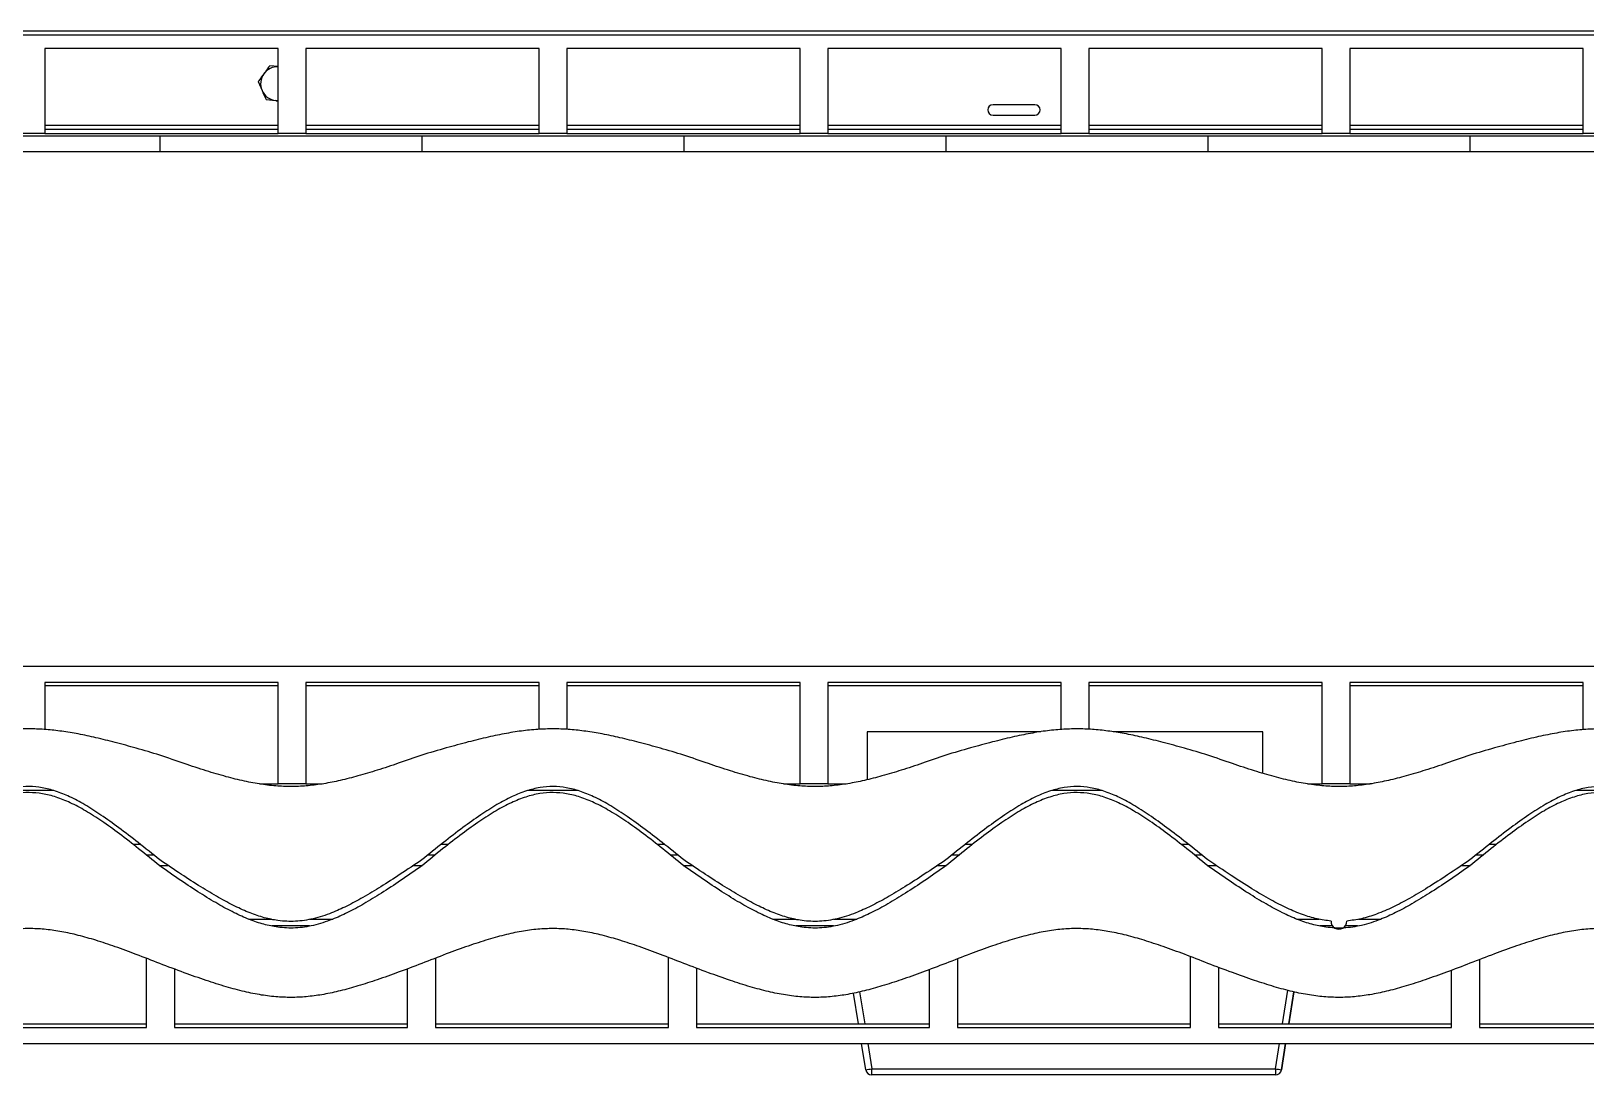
# Model space of a CAD drawing. Header units: millimetres. Extents: x 1364877 to 2662909, y 234189 to 1399913.
# Drawn here: x 1911863 to 1931254, y 329731 to 342755 of the extents above; entities that cross this region are included whole.
import ezdxf

# ---------------------------------------------------------------- set-up
doc = ezdxf.new("R2010")
doc.units = ezdxf.units.MM
doc.header["$LTSCALE"] = 5
doc.header["$MEASUREMENT"] = 0
doc.layers.add('A-CONC-LIN2', color=7, linetype='CONTINUOUS', lineweight=25)

msp = doc.modelspace()

# ---------------------------------------------------------------- linework, layer by layer
at = {"layer": 'A-CONC-LIN2'}
for p, q in [((1973793.8, 342755.2), (1895494.3, 342755.2)), ((1973793.8, 342705.2), (1895494.3, 342705.2)), ((1914945, 342537.1), (1912036.5, 342537.1)), ((1912036.5, 342537.1), (1912036.5, 341475.4)), ((1914945, 341475.4), (1914945, 342537.1)), ((1918199.8, 342537.1), (1915291.4, 342537.1)), ((1915291.4, 342537.1), (1915291.4, 341475.4)), ((1918199.8, 341475.4), (1918199.8, 342537.1)), ((1921454.7, 342537.1), (1918546.2, 342537.1)), ((1918546.2, 342537.1), (1918546.2, 341475.4)), ((1921454.7, 341475.4), (1921454.7, 342537.1)), ((1924709.5, 342537.1), (1921801.1, 342537.1)), ((1921801.1, 342537.1), (1921801.1, 341475.4)), ((1924709.5, 341475.4), (1924709.5, 342537.1)), ((1927964.4, 342537.1), (1925056, 342537.1)), ((1925056, 342537.1), (1925056, 341475.4)), ((1927964.4, 341475.4), (1927964.4, 342537.1)), ((1931219.3, 342537.1), (1928310.8, 342537.1)), ((1928310.8, 342537.1), (1928310.8, 341475.4)), ((1931219.3, 341475.4), (1931219.3, 342537.1)), ((1914945, 342311.4), (1914839.4, 342322.8)), ((1914694.6, 342124.9), (1914744.1, 342012.7)), ((1914793.6, 341900.5), (1914915.5, 341887.2)), ((1924382.8, 341837), (1923859.9, 341837)), ((1923859.9, 341706.3), (1924382.8, 341706.3)), ((1912036.5, 341475.4), (1911690.1, 341475.4)), ((1914945, 341575.5), (1912036.5, 341575.5)), ((1914945, 341525.5), (1912036.5, 341525.5)), ((1912036.5, 341475.4), (1914945, 341475.4)), ((1915291.4, 341475.4), (1914945, 341475.4)), ((1918199.8, 341575.5), (1915291.4, 341575.5)), ((1918199.8, 341525.5), (1915291.4, 341525.5)), ((1915291.4, 341475.4), (1918199.8, 341475.4)), ((1918546.2, 341475.4), (1918199.8, 341475.4)), ((1921454.7, 341575.5), (1918546.2, 341575.5)), ((1921454.7, 341525.5), (1918546.2, 341525.5)), ((1918546.2, 341475.4), (1921454.7, 341475.4)), ((1921801.1, 341475.4), (1921454.7, 341475.4)), ((1924709.5, 341575.5), (1921801.1, 341575.5)), ((1924709.5, 341525.5), (1921801.1, 341525.5)), ((1921801.1, 341475.4), (1924709.5, 341475.4)), ((1925056, 341475.4), (1924709.5, 341475.4)), ((1927964.4, 341575.5), (1925056, 341575.5)), ((1927964.4, 341525.5), (1925056, 341525.5)), ((1925056, 341475.4), (1927964.4, 341475.4)), ((1928310.8, 341475.4), (1927964.4, 341475.4)), ((1931219.3, 341575.5), (1928310.8, 341575.5)), ((1931219.3, 341525.5), (1928310.8, 341525.5)), ((1928310.8, 341475.4), (1931219.3, 341475.4)), ((1931565.7, 341475.4), (1931219.3, 341475.4)), ((1913467.9, 341444.8), (1913467.9, 341248.8)), ((1916735.8, 341444.8), (1916735.8, 341248.8)), ((1920003.7, 341444.8), (1920003.7, 341248.8)), ((1923271.7, 341444.8), (1923271.7, 341248.8)), ((1926539.6, 341444.8), (1926539.6, 341248.8)), ((1929807.5, 341444.8), (1929807.5, 341248.8)), ((1973793.8, 334827.6), (1895494.3, 334827.6)), ((1914945, 334627.3), (1912036.5, 334627.3)), ((1912036.5, 334627.3), (1912036.5, 334040.5)), ((1914945, 334585.3), (1912036.5, 334585.3)), ((1914945, 333362), (1914945, 334627.3)), ((1918199.8, 334627.3), (1915291.4, 334627.3)), ((1915291.4, 334627.3), (1915291.4, 333362)), ((1918199.8, 334585.3), (1915291.4, 334585.3)), ((1918199.8, 334042.8), (1918199.8, 334627.3)), ((1921454.7, 334627.3), (1918546.2, 334627.3)), ((1918546.2, 334627.3), (1918546.2, 334041.6)), ((1921454.7, 334585.3), (1918546.2, 334585.3)), ((1921454.7, 333362), (1921454.7, 334627.3)), ((1924709.5, 334627.3), (1921801.1, 334627.3)), ((1921801.1, 334627.3), (1921801.1, 333362)), ((1924709.5, 334585.3), (1921801.1, 334585.3)), ((1924709.5, 334040.4), (1924709.5, 334627.3)), ((1927964.4, 334627.3), (1925056, 334627.3)), ((1925056, 334627.3), (1925056, 334042.7)), ((1927964.4, 334585.3), (1925056, 334585.3)), ((1927964.4, 333362), (1927964.4, 334627.3)), ((1931219.3, 334627.3), (1928310.8, 334627.3)), ((1928310.8, 334627.3), (1928310.8, 333362)), ((1931219.3, 334585.3), (1928310.8, 334585.3)), ((1931219.3, 334038), (1931219.3, 334627.3)), ((1922291.3, 334011.8), (1922291.3, 333414.4)), ((1924454.9, 334011.8), (1922291.3, 334011.8)), ((1927225.8, 334011.8), (1925360.1, 334011.8)), ((1927225.8, 333494.2), (1927225.8, 334011.8)), ((1914710.7, 333362), (1914945, 333362)), ((1915291.4, 333362), (1914945, 333362)), ((1915291.4, 333362), (1915494.1, 333362)), ((1921246.5, 333362), (1921454.7, 333362)), ((1921801.1, 333362), (1921454.7, 333362)), ((1921801.1, 333362), (1922030, 333362)), ((1927783.4, 333362), (1927964.4, 333362)), ((1928310.8, 333362), (1927964.4, 333362)), ((1928310.8, 333362), (1928564.3, 333362)), ((1912146.6, 333278), (1911520.1, 333278)), ((1918682.4, 333278), (1918056, 333278)), ((1925218.3, 333278), (1924591.8, 333278)), ((1931754.4, 333278), (1931127.4, 333278)), ((1913227.6, 332606.6), (1913135.9, 332606.6)), ((1917067.8, 332606.6), (1916976.1, 332606.6)), ((1919763.4, 332606.6), (1919671.8, 332606.6)), ((1923603.6, 332606.6), (1923512, 332606.6)), ((1926299.3, 332606.6), (1926207.6, 332606.6)), ((1930139.5, 332606.6), (1930047.8, 332606.6)), ((1913299.5, 332475.9), (1913390.9, 332475.9)), ((1916812.8, 332475.9), (1916904.2, 332475.9)), ((1919835.4, 332475.9), (1919926.7, 332475.9)), ((1923348.7, 332475.9), (1923440, 332475.9)), ((1926371.2, 332475.9), (1926462.6, 332475.9)), ((1929884.5, 332475.9), (1929975.9, 332475.9)), ((1913459.8, 332345.2), (1913570.7, 332345.2)), ((1916633, 332345.2), (1916743.9, 332345.2)), ((1919995.6, 332345.2), (1920106.6, 332345.2)), ((1923168.8, 332345.2), (1923279.8, 332345.2)), ((1926531.5, 332345.2), (1926642.5, 332345.2)), ((1929704.6, 332345.2), (1929815.6, 332345.2)), ((1914578.6, 331673.8), (1914863, 331673.8)), ((1915334.9, 331589.8), (1914865.4, 331589.8)), ((1915340.1, 331673.8), (1915625.3, 331673.8)), ((1921114.5, 331673.8), (1921398.9, 331673.8)), ((1921870.7, 331589.8), (1921401.3, 331589.8)), ((1921875.9, 331673.8), (1922161.1, 331673.8)), ((1927650.3, 331673.8), (1927927.8, 331673.8)), ((1928093.3, 331589.8), (1927937.1, 331589.8)), ((1928406.6, 331589.8), (1928253.8, 331589.8)), ((1928416.2, 331673.8), (1928697, 331673.8)), ((1926323.9, 330324.5), (1926323.9, 331206.1)), ((1913304.5, 330324.5), (1913304.5, 331184)), ((1913650.9, 331051.9), (1913650.9, 330324.5)), ((1916559.3, 330324.5), (1916559.3, 331054.9)), ((1916905.7, 331187), (1916905.7, 330324.5)), ((1919814.2, 330324.5), (1919814.2, 331195.2)), ((1920160.6, 331062.8), (1920160.6, 330324.5)), ((1923069, 330324.5), (1923069, 331045.9)), ((1923415.5, 331177.9), (1923415.5, 330324.5)), ((1926670.3, 331073.5), (1926670.3, 330324.5)), ((1929578.8, 330324.5), (1929578.8, 331036.7)), ((1929925.2, 331168.5), (1929925.2, 330324.5)), ((1922182, 330366.5), (1922121, 330751.5)), ((1922196.1, 330767.5), (1922259.6, 330366.5)), ((1927469.7, 330366.5), (1927536.2, 330786.5)), ((1927610.8, 330767.6), (1927547.3, 330366.5)), ((1927547.3, 330366.5), (1927610.9, 330767.6)), ((1910396, 330366.5), (1913304.5, 330366.5)), ((1910396, 330324.5), (1913304.5, 330324.5)), ((1913650.9, 330366.5), (1916559.3, 330366.5)), ((1913650.9, 330324.5), (1916559.3, 330324.5)), ((1916905.7, 330366.5), (1919814.2, 330366.5)), ((1916905.7, 330324.5), (1919814.2, 330324.5)), ((1920160.6, 330366.5), (1923069, 330366.5)), ((1920160.6, 330324.5), (1923069, 330324.5)), ((1923415.5, 330366.5), (1926323.9, 330366.5)), ((1923415.5, 330324.5), (1926323.9, 330324.5)), ((1926670.3, 330366.5), (1929578.8, 330366.5)), ((1926670.3, 330324.5), (1929578.8, 330324.5)), ((1929925.2, 330366.5), (1932833.6, 330366.5)), ((1929925.2, 330324.5), (1932833.6, 330324.5)), ((1893860.3, 330124.2), (1972159.8, 330124.2)), ((1922272.4, 329795.6), (1922220.4, 330124.2)), ((1922298, 330124.2), (1922348.2, 329806.9)), ((1927381, 329806.9), (1927431.3, 330124.2)), ((1927508.9, 330124.2), (1927456.9, 329795.6)), ((1927456.9, 329795.6), (1927509, 330124.2)), ((1922348.2, 329806.9), (1927381, 329806.9)), ((1927381, 329730.8), (1922348.3, 329730.8)), ((1927381.1, 329730.8), (1927381, 329730.8)), ((1927456.9, 329795.6), (1927456.9, 329795.6))]:
    msp.add_line(p, q, dxfattribs=at)
for points in [[(1914945, 341886.1), (1914943.3, 341886.1), (1914915.5, 341887.2)], [(1922348.3, 329730.8), (1922348.3, 329732.3), (1922348.2, 329736.6), (1922348.2, 329743.6), (1922348.2, 329753.1), (1922348.2, 329764.6), (1922348.2, 329777.8), (1922348.2, 329792.1), (1922348.2, 329806.9)], [(1927381, 329806.9), (1927381, 329792.1), (1927381, 329777.8), (1927381, 329764.6), (1927381, 329753.1), (1927381, 329743.6), (1927381, 329736.6), (1927381, 329732.3), (1927381, 329730.8)]]:
    msp.add_lwpolyline(points, dxfattribs=at)
for centre, radius, start, end in [((1914938.5, 342098.4), 212.4, 88.23677, 143.80912), ((1914938.5, 342098.4), 212.4, 143.80912, 203.80912), ((1914938.5, 342098.4), 212.4, 203.80912, 263.80912), ((1923859.9, 341771.6), 65.4, 90, 270), ((1924382.8, 341771.6), 65.4, 270, 90), ((1928173.5, 331646.1), 98, 177.54698, 2.45302), ((1921980.8, 332004.3), 2227.9, 277.52068, 279.49292), ((1922348.3, 329807.6), 76.8, 189.00031, 270), ((1927747.8, 332000.3), 2223.8, 260.50678, 262.48306), ((1927381, 329807.6), 76.8, 270, 350.99969), ((1927381.1, 329807.6), 76.8, 270, 350.99969)]:
    msp.add_arc(centre, radius, start, end, dxfattribs=at)
for points, knots in [([(1914839.4, 342322.8), (1914821.3, 342298.1), (1914797.5, 342265.4), (1914773, 342231.9), (1914767, 342223.8)], [0, 0, 0, 0, 0.7581436, 1, 1, 1, 1]), ([(1914767, 342223.8), (1914748, 342197.8), (1914723.5, 342164.3), (1914699.9, 342132.1), (1914694.6, 342124.9)], [0, 0, 0, 0, 0.77629032, 1, 1, 1, 1]), ([(1914744.1, 342012.7), (1914745.3, 342010), (1914762, 341972.1), (1914778.4, 341935), (1914793.6, 341900.5)], [0, 0, 0, 0, 0.0702209, 1, 1, 1, 1]), ([(1914915.5, 341887.2), (1914918.4, 341886.9), (1914928.4, 341885.9), (1914938.1, 341884.8), (1914945, 341884)], [0, 0, 0, 0, 0.29173118, 1, 1, 1, 1]), ([(1913467.9, 341444.8), (1913370.4, 341444.8), (1913185.4, 341444.8), (1912920.1, 341444.8), (1912679, 341444.8), (1912457.3, 341444.8), (1912250.2, 341444.8), (1912053.1, 341444.8), (1911861.2, 341444.8), (1911666.8, 341444.8), (1911465, 341444.8), (1911250.5, 341444.8), (1911020.9, 341444.8), (1910770.8, 341444.8), (1910494.7, 341444.8), (1910301.9, 341444.8), (1910200, 341444.8)], [0, 0, 0, 0, 0.09117828, 0.17299227, 0.24683276, 0.31413028, 0.37636952, 0.43510192, 0.49193959, 0.54854004, 0.60938895, 0.67367076, 0.74318558, 0.81965378, 0.90472465, 1, 1, 1, 1]), ([(1916735.8, 341444.8), (1916638.3, 341444.8), (1916453.5, 341444.8), (1916188.3, 341444.8), (1915947.3, 341444.8), (1915725.6, 341444.8), (1915518.5, 341444.8), (1915321.2, 341444.8), (1915129.1, 341444.8), (1914934.6, 341444.8), (1914732.5, 341444.8), (1914518, 341444.8), (1914288.4, 341444.8), (1914038.4, 341444.8), (1913762.4, 341444.8), (1913569.7, 341444.8), (1913467.9, 341444.8)], [0, 0, 0, 0, 0.091828, 0.1740832, 0.2481359, 0.315408, 0.3774012, 0.4357094, 0.4920189, 0.5480775, 0.608446, 0.6724253, 0.741873, 0.8185327, 0.904049, 1, 1, 1, 1]), ([(1920003.7, 341444.8), (1919906.2, 341444.8), (1919721.2, 341444.8), (1919455.9, 341444.8), (1919214.8, 341444.8), (1918993.1, 341444.8), (1918786, 341444.8), (1918588.9, 341444.8), (1918397, 341444.8), (1918202.7, 341444.8), (1918000.8, 341444.8), (1917786.3, 341444.8), (1917556.8, 341444.8), (1917306.7, 341444.8), (1917030.6, 341444.8), (1916837.7, 341444.8), (1916735.8, 341444.8)], [0, 0, 0, 0, 0.0911783, 0.1729923, 0.2468339, 0.3141314, 0.3763707, 0.4351019, 0.4919396, 0.54854, 0.6093889, 0.6736719, 0.7431867, 0.8196538, 0.9047246, 1, 1, 1, 1]), ([(1923271.7, 341444.8), (1923174.2, 341444.8), (1922989.4, 341444.8), (1922724.2, 341444.8), (1922483.1, 341444.8), (1922261.4, 341444.8), (1922054.3, 341444.8), (1921857, 341444.8), (1921665, 341444.8), (1921470.4, 341444.8), (1921268.4, 341444.8), (1921053.8, 341444.8), (1920824.3, 341444.8), (1920574.3, 341444.8), (1920298.2, 341444.8), (1920105.6, 341444.8), (1920003.7, 341444.8)], [0, 0, 0, 0, 0.091828, 0.1740843, 0.2481359, 0.315408, 0.3774012, 0.4357094, 0.4920201, 0.5480775, 0.608446, 0.6724264, 0.7418741, 0.8185327, 0.904049, 1, 1, 1, 1]), ([(1926539.6, 341444.8), (1926442.1, 341444.8), (1926257.1, 341444.8), (1925991.8, 341444.8), (1925750.7, 341444.8), (1925529, 341444.8), (1925321.9, 341444.8), (1925124.7, 341444.8), (1924932.9, 341444.8), (1924738.5, 341444.8), (1924536.7, 341444.8), (1924322.2, 341444.8), (1924092.6, 341444.8), (1923842.5, 341444.8), (1923566.4, 341444.8), (1923373.6, 341444.8), (1923271.7, 341444.8)], [0, 0, 0, 0, 0.0911773, 0.1729925, 0.246833, 0.3141306, 0.37637, 0.4351024, 0.4919401, 0.5485395, 0.6093896, 0.6736715, 0.7431864, 0.8196536, 0.9047245, 1, 1, 1, 1]), ([(1929807.5, 341444.8), (1929710, 341444.8), (1929525.2, 341444.8), (1929260, 341444.8), (1929019, 341444.8), (1928797.3, 341444.8), (1928590.1, 341444.8), (1928392.9, 341444.8), (1928200.8, 341444.8), (1928006.3, 341444.8), (1927804.2, 341444.8), (1927589.7, 341444.8), (1927360.1, 341444.8), (1927110.1, 341444.8), (1926834.1, 341444.8), (1926641.4, 341444.8), (1926539.6, 341444.8)], [0, 0, 0, 0, 0.0918258, 0.1740794, 0.2481303, 0.3154025, 0.3773965, 0.4357074, 0.4920187, 0.5480791, 0.6084492, 0.6724296, 0.7418775, 0.8185365, 0.9040513, 1, 1, 1, 1]), ([(1933075.4, 341444.8), (1932977.9, 341444.8), (1932792.9, 341444.8), (1932527.6, 341444.8), (1932286.5, 341444.8), (1932064.8, 341444.8), (1931857.7, 341444.8), (1931660.6, 341444.8), (1931468.7, 341444.8), (1931274.4, 341444.8), (1931072.5, 341444.8), (1930858, 341444.8), (1930628.5, 341444.8), (1930378.4, 341444.8), (1930102.3, 341444.8), (1929909.4, 341444.8), (1929807.5, 341444.8)], [0, 0, 0, 0, 0.0911783, 0.1729923, 0.2468339, 0.3141314, 0.3763707, 0.4351019, 0.4919396, 0.54854, 0.6093889, 0.6736708, 0.7431856, 0.8196538, 0.9047246, 1, 1, 1, 1]), ([(1913467.9, 341248.8), (1913370.4, 341248.8), (1913185.4, 341248.8), (1912920.1, 341248.8), (1912679, 341248.8), (1912457.3, 341248.8), (1912250.2, 341248.8), (1912053.1, 341248.8), (1911861.2, 341248.8), (1911666.8, 341248.8), (1911465, 341248.8), (1911250.5, 341248.8), (1911020.9, 341248.8), (1910770.8, 341248.8), (1910494.7, 341248.8), (1910301.9, 341248.8), (1910200, 341248.8)], [0, 0, 0, 0, 0.09117828, 0.17299227, 0.24683276, 0.31413028, 0.37636952, 0.43510192, 0.49193959, 0.54854004, 0.60938895, 0.67367076, 0.74318558, 0.81965378, 0.90472465, 1, 1, 1, 1]), ([(1916735.8, 341248.8), (1916638.3, 341248.8), (1916453.5, 341248.8), (1916188.3, 341248.8), (1915947.3, 341248.8), (1915725.6, 341248.8), (1915518.5, 341248.8), (1915321.2, 341248.8), (1915129.1, 341248.8), (1914934.6, 341248.8), (1914732.5, 341248.8), (1914518, 341248.8), (1914288.4, 341248.8), (1914038.4, 341248.8), (1913762.4, 341248.8), (1913569.7, 341248.8), (1913467.9, 341248.8)], [0, 0, 0, 0, 0.091828, 0.1740832, 0.2481359, 0.315408, 0.3774012, 0.4357094, 0.4920189, 0.5480775, 0.608446, 0.6724253, 0.741873, 0.8185327, 0.904049, 1, 1, 1, 1]), ([(1920003.7, 341248.8), (1919906.2, 341248.8), (1919721.2, 341248.8), (1919455.9, 341248.8), (1919214.8, 341248.8), (1918993.1, 341248.8), (1918786, 341248.8), (1918588.9, 341248.8), (1918397, 341248.8), (1918202.7, 341248.8), (1918000.8, 341248.8), (1917786.3, 341248.8), (1917556.8, 341248.8), (1917306.7, 341248.8), (1917030.6, 341248.8), (1916837.7, 341248.8), (1916735.8, 341248.8)], [0, 0, 0, 0, 0.0911783, 0.1729923, 0.2468339, 0.3141314, 0.3763707, 0.4351019, 0.4919396, 0.54854, 0.6093889, 0.6736719, 0.7431867, 0.8196538, 0.9047246, 1, 1, 1, 1]), ([(1923271.7, 341248.8), (1923174.2, 341248.8), (1922989.4, 341248.8), (1922724.2, 341248.8), (1922483.1, 341248.8), (1922261.4, 341248.8), (1922054.3, 341248.8), (1921857, 341248.8), (1921665, 341248.8), (1921470.4, 341248.8), (1921268.4, 341248.8), (1921053.8, 341248.8), (1920824.3, 341248.8), (1920574.3, 341248.8), (1920298.2, 341248.8), (1920105.6, 341248.8), (1920003.7, 341248.8)], [0, 0, 0, 0, 0.091828, 0.1740843, 0.2481359, 0.315408, 0.3774012, 0.4357094, 0.4920201, 0.5480775, 0.608446, 0.6724264, 0.7418741, 0.8185327, 0.904049, 1, 1, 1, 1]), ([(1926539.6, 341248.8), (1926442.1, 341248.8), (1926257.1, 341248.8), (1925991.8, 341248.8), (1925750.7, 341248.8), (1925529, 341248.8), (1925321.9, 341248.8), (1925124.7, 341248.8), (1924932.9, 341248.8), (1924738.5, 341248.8), (1924536.7, 341248.8), (1924322.2, 341248.8), (1924092.6, 341248.8), (1923842.5, 341248.8), (1923566.4, 341248.8), (1923373.6, 341248.8), (1923271.7, 341248.8)], [0, 0, 0, 0, 0.0911773, 0.1729925, 0.246833, 0.3141306, 0.37637, 0.4351024, 0.4919401, 0.5485395, 0.6093896, 0.6736715, 0.7431864, 0.8196536, 0.9047245, 1, 1, 1, 1]), ([(1929807.5, 341248.8), (1929710, 341248.8), (1929525.2, 341248.8), (1929260, 341248.8), (1929019, 341248.8), (1928797.3, 341248.8), (1928590.1, 341248.8), (1928392.9, 341248.8), (1928200.8, 341248.8), (1928006.3, 341248.8), (1927804.2, 341248.8), (1927589.7, 341248.8), (1927360.1, 341248.8), (1927110.1, 341248.8), (1926834.1, 341248.8), (1926641.4, 341248.8), (1926539.6, 341248.8)], [0, 0, 0, 0, 0.0918258, 0.1740794, 0.2481303, 0.3154025, 0.3773965, 0.4357074, 0.4920187, 0.5480791, 0.6084492, 0.6724296, 0.7418775, 0.8185365, 0.9040513, 1, 1, 1, 1]), ([(1933075.4, 341248.8), (1932977.9, 341248.8), (1932792.9, 341248.8), (1932527.6, 341248.8), (1932286.5, 341248.8), (1932064.8, 341248.8), (1931857.7, 341248.8), (1931660.6, 341248.8), (1931468.7, 341248.8), (1931274.4, 341248.8), (1931072.5, 341248.8), (1930858, 341248.8), (1930628.5, 341248.8), (1930378.4, 341248.8), (1930102.3, 341248.8), (1929909.4, 341248.8), (1929807.5, 341248.8)], [0, 0, 0, 0, 0.0911783, 0.1729923, 0.2468339, 0.3141314, 0.3763707, 0.4351019, 0.4919396, 0.54854, 0.6093889, 0.6736708, 0.7431856, 0.8196538, 0.9047246, 1, 1, 1, 1]), ([(1913467.9, 333721.4), (1913370.4, 333750.1), (1913185.4, 333804.4), (1912920.1, 333877.5), (1912679, 333937.9), (1912457.3, 333985.5), (1912250.2, 334020.1), (1912053.1, 334041.8), (1911861.2, 334050.2), (1911666.8, 334045.5), (1911465, 334026.6), (1911250.5, 333993.2), (1911020.9, 333945.5), (1910770.8, 333883.7), (1910494.7, 333808), (1910301.9, 333751.3), (1910200, 333721.4)], [0, 0, 0, 0, 0.09117828, 0.17299227, 0.24683276, 0.31413028, 0.37636952, 0.43510192, 0.49193959, 0.54854004, 0.60938895, 0.67367076, 0.74318558, 0.81965378, 0.90472465, 1, 1, 1, 1]), ([(1920003.7, 333721.4), (1919906.2, 333750.1), (1919721.2, 333804.4), (1919455.9, 333877.5), (1919214.8, 333937.9), (1918993.1, 333985.5), (1918786, 334020.1), (1918588.9, 334041.8), (1918397, 334050.2), (1918202.7, 334045.5), (1918000.8, 334026.6), (1917786.3, 333993.2), (1917556.8, 333945.5), (1917306.7, 333883.7), (1917030.6, 333808), (1916837.7, 333751.3), (1916735.8, 333721.4)], [0, 0, 0, 0, 0.0911783, 0.1729923, 0.2468339, 0.3141314, 0.3763707, 0.4351019, 0.4919396, 0.54854, 0.6093889, 0.6736719, 0.7431867, 0.8196538, 0.9047246, 1, 1, 1, 1]), ([(1926539.6, 333721.4), (1926442.1, 333750.1), (1926257.1, 333804.4), (1925991.8, 333877.5), (1925750.7, 333937.9), (1925529, 333985.5), (1925321.9, 334020.1), (1925124.7, 334041.8), (1924932.9, 334050.2), (1924738.5, 334045.5), (1924536.7, 334026.6), (1924322.2, 333993.2), (1924092.6, 333945.5), (1923842.5, 333883.7), (1923566.4, 333808), (1923373.6, 333751.3), (1923271.7, 333721.4)], [0, 0, 0, 0, 0.0911773, 0.1729925, 0.246833, 0.3141306, 0.37637, 0.4351024, 0.4919401, 0.5485395, 0.6093896, 0.6736715, 0.7431864, 0.8196536, 0.9047245, 1, 1, 1, 1]), ([(1933075.4, 333721.4), (1932977.9, 333750.1), (1932792.9, 333804.4), (1932527.6, 333877.5), (1932286.5, 333937.9), (1932064.8, 333985.5), (1931857.7, 334020.1), (1931660.6, 334041.8), (1931468.7, 334050.2), (1931274.4, 334045.5), (1931072.5, 334026.6), (1930858, 333993.2), (1930628.5, 333945.5), (1930378.4, 333883.7), (1930102.3, 333808), (1929909.4, 333751.3), (1929807.5, 333721.4)], [0, 0, 0, 0, 0.0911783, 0.1729923, 0.2468339, 0.3141314, 0.3763707, 0.4351019, 0.4919396, 0.54854, 0.6093889, 0.6736708, 0.7431856, 0.8196538, 0.9047246, 1, 1, 1, 1]), ([(1916735.8, 333721.4), (1916638.3, 333687), (1916453.5, 333621.9), (1916188.3, 333534.2), (1915947.3, 333461.7), (1915725.6, 333404.6), (1915518.5, 333363), (1915321.2, 333337), (1915129.1, 333326.8), (1914934.6, 333332.6), (1914732.5, 333355.2), (1914518, 333395.4), (1914288.4, 333452.6), (1914038.4, 333526.8), (1913762.4, 333617.6), (1913569.7, 333685.5), (1913467.9, 333721.4)], [0, 0, 0, 0, 0.091828, 0.1740832, 0.2481359, 0.315408, 0.3774012, 0.4357094, 0.4920189, 0.5480775, 0.608446, 0.6724253, 0.741873, 0.8185327, 0.904049, 1, 1, 1, 1]), ([(1923271.7, 333721.4), (1923174.2, 333687), (1922989.4, 333621.9), (1922724.2, 333534.2), (1922483.1, 333461.7), (1922261.4, 333404.6), (1922054.3, 333363), (1921857, 333337), (1921665, 333326.8), (1921470.4, 333332.6), (1921268.4, 333355.2), (1921053.8, 333395.4), (1920824.3, 333452.6), (1920574.3, 333526.8), (1920298.2, 333617.6), (1920105.6, 333685.5), (1920003.7, 333721.4)], [0, 0, 0, 0, 0.091828, 0.1740843, 0.2481359, 0.315408, 0.3774012, 0.4357094, 0.4920201, 0.5480775, 0.608446, 0.6724264, 0.7418741, 0.8185327, 0.904049, 1, 1, 1, 1]), ([(1929807.5, 333721.4), (1929710, 333687), (1929525.2, 333621.9), (1929260, 333534.3), (1929019, 333461.8), (1928797.3, 333404.8), (1928590.1, 333363.2), (1928392.9, 333337.2), (1928200.8, 333327), (1928006.3, 333332.8), (1927804.2, 333355.4), (1927589.7, 333395.6), (1927360.1, 333452.8), (1927110.1, 333526.9), (1926834.1, 333617.6), (1926641.4, 333685.5), (1926539.6, 333721.4)], [0, 0, 0, 0, 0.0918258, 0.1740794, 0.2481303, 0.3154025, 0.3773965, 0.4357074, 0.4920187, 0.5480791, 0.6084492, 0.6724296, 0.7418775, 0.8185365, 0.9040513, 1, 1, 1, 1]), ([(1913467.9, 332414.2), (1913378.6, 332486.3), (1913209.8, 332622.5), (1912966.2, 332810.1), (1912744.6, 332969.3), (1912541, 333100), (1912352.6, 333201.6), (1912175.3, 333274.5), (1912005.4, 333318.7), (1911838.3, 333334), (1911670, 333320.1), (1911497.7, 333276.4), (1911318.2, 333203.1), (1911128.5, 333101), (1910924.6, 332970.3), (1910702.7, 332810.9), (1910458.6, 332623), (1910289.5, 332486.5), (1910200, 332414.2)], [0, 0, 0, 0, 0.0903777, 0.1707962, 0.2420871, 0.3051744, 0.3611435, 0.4104652, 0.4557555, 0.498891, 0.5419711, 0.5880545, 0.638279, 0.694306, 0.7574727, 0.828872, 0.9094354, 1, 1, 1, 1]), ([(1920003.7, 332414.2), (1919914.4, 332486.3), (1919745.6, 332622.5), (1919502, 332810.1), (1919280.4, 332969.3), (1919076.9, 333100), (1918888.4, 333201.6), (1918711.1, 333274.5), (1918541.2, 333318.7), (1918374.1, 333334), (1918205.9, 333320.1), (1918033.6, 333276.4), (1917854, 333203.1), (1917664.3, 333101), (1917460.5, 332970.3), (1917238.5, 332810.9), (1916994.4, 332623), (1916825.3, 332486.5), (1916735.8, 332414.2)], [0, 0, 0, 0, 0.0903777, 0.170797, 0.2420871, 0.3051752, 0.3611435, 0.4104661, 0.4557564, 0.4988909, 0.541971, 0.5880544, 0.6382798, 0.6943068, 0.7574735, 0.828872, 0.9094362, 1, 1, 1, 1]), ([(1926539.6, 332414.2), (1926450.3, 332486.3), (1926281.5, 332622.5), (1926037.9, 332810.1), (1925816.3, 332969.3), (1925612.7, 333100), (1925424.3, 333201.6), (1925247, 333274.5), (1925077.1, 333318.7), (1924910, 333334), (1924741.7, 333320.1), (1924569.4, 333276.4), (1924389.9, 333203.1), (1924200.2, 333101), (1923996.3, 332970.3), (1923774.3, 332810.9), (1923530.3, 332623), (1923361.2, 332486.5), (1923271.7, 332414.2)], [0, 0, 0, 0, 0.0903769, 0.1707963, 0.2420873, 0.3051746, 0.3611429, 0.4104656, 0.4557559, 0.4988915, 0.5419705, 0.588055, 0.6382795, 0.6943066, 0.7574733, 0.8288726, 0.9094361, 1, 1, 1, 1]), ([(1933075.4, 332414.2), (1932986.1, 332486.3), (1932817.3, 332622.6), (1932573.7, 332810.2), (1932352.1, 332969.4), (1932148.6, 333100), (1931960.1, 333201.7), (1931782.8, 333274.6), (1931612.9, 333318.7), (1931445.8, 333334.1), (1931277.5, 333320.2), (1931105.3, 333276.5), (1930925.7, 333203.2), (1930736, 333101), (1930532.2, 332970.3), (1930310.2, 332810.9), (1930066.1, 332623), (1929897, 332486.5), (1929807.5, 332414.2)], [0, 0, 0, 0, 0.0903785, 0.1707984, 0.2420889, 0.3051763, 0.3611453, 0.4104666, 0.4557562, 0.498891, 0.5419703, 0.588053, 0.638278, 0.6943049, 0.7574716, 0.8288705, 0.9094354, 1, 1, 1, 1]), ([(1913467.9, 332338.5), (1913380.3, 332410.7), (1913214.5, 332547.2), (1912973.9, 332734.8), (1912753.7, 332893.9), (1912550, 333024.6), (1912360.2, 333126.2), (1912180.8, 333198.9), (1912008.3, 333243), (1911838.3, 333258.3), (1911667.2, 333244.4), (1911492.3, 333200.8), (1911310.6, 333127.6), (1911119.6, 333025.6), (1910915.5, 332894.9), (1910694.9, 332735.5), (1910453.9, 332547.6), (1910287.7, 332410.8), (1910200, 332338.5)], [0, 0, 0, 0, 0.0892751, 0.1690014, 0.2399595, 0.3030312, 0.3592579, 0.409059, 0.4549958, 0.4988714, 0.5426943, 0.5894435, 0.6401604, 0.6964487, 0.7596015, 0.8306694, 0.9105397, 1, 1, 1, 1]), ([(1920003.7, 332338.5), (1919916.2, 332410.7), (1919750.4, 332547.2), (1919509.8, 332734.8), (1919289.5, 332893.9), (1919085.8, 333024.6), (1918896.1, 333126.1), (1918716.7, 333198.9), (1918544.1, 333243), (1918374.2, 333258.3), (1918203.1, 333244.4), (1918028.1, 333200.8), (1917846.4, 333127.6), (1917655.4, 333025.6), (1917451.4, 332894.9), (1917230.7, 332735.5), (1916989.7, 332547.6), (1916823.6, 332410.8), (1916735.8, 332338.5)], [0, 0, 0, 0, 0.0892752, 0.1690023, 0.2399603, 0.3030312, 0.3592588, 0.4090589, 0.4549957, 0.4988714, 0.5426942, 0.5894434, 0.6401603, 0.6964495, 0.7596014, 0.8306694, 0.9105405, 1, 1, 1, 1]), ([(1926539.6, 332338.5), (1926452, 332410.7), (1926286.2, 332547.2), (1926045.6, 332734.8), (1925825.4, 332893.9), (1925621.7, 333024.6), (1925431.9, 333126.1), (1925252.5, 333198.9), (1925080, 333243), (1924910, 333258.3), (1924738.9, 333244.4), (1924564, 333200.8), (1924382.3, 333127.6), (1924191.3, 333025.6), (1923987.2, 332894.9), (1923766.6, 332735.5), (1923525.6, 332547.6), (1923359.4, 332410.8), (1923271.7, 332338.5)], [0, 0, 0, 0, 0.0892752, 0.1690016, 0.2399597, 0.3030306, 0.3592582, 0.4090584, 0.4549962, 0.4988719, 0.5426938, 0.589443, 0.6401609, 0.6964493, 0.7596021, 0.8306693, 0.9105404, 1, 1, 1, 1]), ([(1933075.4, 332338.5), (1932987.8, 332410.7), (1932822, 332547.2), (1932581.5, 332734.8), (1932361.2, 332893.9), (1932157.5, 333024.6), (1931967.8, 333126.2), (1931788.4, 333198.9), (1931615.8, 333243), (1931445.9, 333258.3), (1931274.8, 333244.4), (1931099.8, 333200.8), (1930918.1, 333127.6), (1930727.1, 333025.6), (1930523.1, 332894.9), (1930302.4, 332735.5), (1930061.4, 332547.6), (1929895.3, 332410.8), (1929807.5, 332338.5)], [0, 0, 0, 0, 0.0892751, 0.1690014, 0.2399603, 0.3030312, 0.3592579, 0.409059, 0.4549958, 0.4988714, 0.5426943, 0.5894435, 0.6401604, 0.6964487, 0.7596015, 0.8306694, 0.9105405, 1, 1, 1, 1]), ([(1916735.8, 332414.2), (1916646.4, 332353.7), (1916477.3, 332239.1), (1916233.5, 332081.6), (1916011.7, 331947.9), (1915807.9, 331838.2), (1915601.7, 331744.9), (1915388.6, 331674.9), (1915162.3, 331640.6), (1914956.3, 331650.1), (1914766.8, 331690.3), (1914587.3, 331751.7), (1914397.5, 331837.3), (1914193.4, 331947.1), (1913971.2, 332081), (1913726.9, 332238.8), (1913557.4, 332353.6), (1913467.9, 332414.2)], [0, 0, 0, 0, 0.08848, 0.1674798, 0.2378988, 0.3007198, 0.3570545, 0.4231903, 0.4839812, 0.5435948, 0.5911552, 0.6423613, 0.6987609, 0.7616655, 0.8321942, 0.9113375, 1, 1, 1, 1]), ([(1923271.7, 332414.2), (1923182.3, 332353.7), (1923013.1, 332239.1), (1922769.3, 332081.6), (1922547.5, 331947.9), (1922343.7, 331838.2), (1922137.6, 331744.9), (1921924.5, 331674.9), (1921698.2, 331640.6), (1921492.1, 331650.1), (1921302.6, 331690.3), (1921123.1, 331751.7), (1920933.3, 331837.3), (1920729.2, 331947.1), (1920507.1, 332081), (1920262.8, 332238.8), (1920093.3, 332353.6), (1920003.7, 332414.2)], [0, 0, 0, 0, 0.08848, 0.1674798, 0.2378997, 0.3007207, 0.3570544, 0.4231903, 0.4839822, 0.5435947, 0.5911562, 0.6423613, 0.6987609, 0.7616655, 0.8321951, 0.9113375, 1, 1, 1, 1]), ([(1928075.6, 331650.3), (1928017.2, 331657.9), (1927896.6, 331673.7), (1927714.1, 331730.6), (1927521.7, 331811.4), (1927311.4, 331920.5), (1927078.4, 332058.4), (1926817.5, 332226.1), (1926635.9, 332349), (1926539.6, 332414.2)], [0, 0, 0, 0, 0.1017596, 0.2104147, 0.3297439, 0.4629381, 0.6202766, 0.7984842, 1, 1, 1, 1]), ([(1929807.5, 332414.2), (1929715.3, 332351.8), (1929541.1, 332233.8), (1929290.3, 332072.1), (1929062.7, 331935.9), (1928851.2, 331823.6), (1928651.6, 331737.2), (1928459.6, 331675.3), (1928332.7, 331658.4), (1928271.5, 331650.3)], [0, 0, 0, 0, 0.1928808, 0.3644284, 0.5167507, 0.6521568, 0.7787459, 0.8932627, 1, 1, 1, 1]), ([(1916735.8, 332338.5), (1916648.2, 332277.4), (1916481.9, 332161.4), (1916241.2, 332002.4), (1916020.7, 331867.5), (1915816.9, 331756.8), (1915609.2, 331662.7), (1915393.3, 331592.1), (1915163.3, 331557.7), (1914953.8, 331567.2), (1914761.3, 331607.7), (1914579.6, 331669.6), (1914388.5, 331756), (1914184.3, 331866.7), (1913963.5, 332001.8), (1913722.3, 332161), (1913555.7, 332277.2), (1913467.9, 332338.5)], [0, 0, 0, 0, 0.08737912, 0.16570568, 0.23582134, 0.29865078, 0.35525487, 0.4220527, 0.48372654, 0.54427291, 0.59246732, 0.64415582, 0.70082846, 0.76374403, 0.83397011, 0.91244012, 1, 1, 1, 1]), ([(1923271.7, 332338.5), (1923184, 332277.4), (1923017.8, 332161.4), (1922777.1, 332002.4), (1922556.6, 331867.5), (1922352.7, 331756.8), (1922145, 331662.7), (1921929.1, 331592.1), (1921699.2, 331557.7), (1921489.6, 331567.2), (1921297.1, 331607.7), (1921115.5, 331669.6), (1920924.4, 331756), (1920720.2, 331866.7), (1920499.3, 332001.8), (1920258.1, 332161), (1920091.6, 332277.2), (1920003.7, 332338.5)], [0, 0, 0, 0, 0.0873791, 0.1657066, 0.2358213, 0.2986508, 0.3552558, 0.4220527, 0.4837275, 0.5442729, 0.5924673, 0.6441558, 0.7008294, 0.763744, 0.8339701, 0.9124401, 1, 1, 1, 1]), ([(1929807.5, 332338.5), (1929719.9, 332277.4), (1929553.6, 332161.4), (1929312.9, 332002.4), (1929092.4, 331867.5), (1928888.6, 331756.8), (1928680.9, 331662.7), (1928465, 331592.1), (1928235, 331557.7), (1928025.5, 331567.2), (1927833, 331607.7), (1927651.3, 331669.6), (1927460.2, 331756), (1927256, 331866.7), (1927035.2, 332001.8), (1926794, 332161), (1926627.4, 332277.2), (1926539.6, 332338.5)], [0, 0, 0, 0, 0.08737912, 0.16570568, 0.23582043, 0.2986508, 0.3552549, 0.42205272, 0.48372656, 0.54427293, 0.59246734, 0.64415584, 0.70082848, 0.76374405, 0.83397013, 0.91243925, 1, 1, 1, 1]), ([(1913467.9, 331120.6), (1913370.4, 331158.9), (1913185.8, 331231.3), (1912920.6, 331328.8), (1912679.6, 331409.5), (1912457.9, 331473), (1912250.8, 331519.3), (1912053.4, 331548.2), (1911861.2, 331559.5), (1911666.5, 331553), (1911464.4, 331527.8), (1911249.7, 331482.9), (1911020.2, 331419.2), (1910770.2, 331336.6), (1910494.3, 331235.4), (1910301.8, 331159.9), (1910200, 331119.9)], [0, 0, 0, 0, 0.0923102, 0.1748926, 0.2490998, 0.3163502, 0.3781552, 0.4361423, 0.4920498, 0.5476969, 0.6077026, 0.6714566, 0.7408592, 0.8176705, 0.9035308, 1, 1, 1, 1]), ([(1920003.7, 331121.9), (1919906.3, 331160), (1919721.6, 331232.2), (1919456.5, 331329.5), (1919215.5, 331409.9), (1918993.8, 331473.2), (1918786.6, 331519.4), (1918589.3, 331548.2), (1918397.1, 331559.5), (1918202.4, 331553.1), (1918000.2, 331527.9), (1917785.6, 331483.2), (1917556, 331419.6), (1917306.1, 331337.3), (1917030.1, 331236.5), (1916837.6, 331161.1), (1916735.8, 331121.3)], [0, 0, 0, 0, 0.0922969, 0.1748705, 0.249075, 0.3163269, 0.3781384, 0.4361347, 0.492055, 0.5477148, 0.6077315, 0.671493, 0.7408962, 0.8177005, 0.9035487, 1, 1, 1, 1]), ([(1926539.6, 331122.8), (1926442.1, 331160.9), (1926257.5, 331232.9), (1925992.3, 331329.9), (1925751.3, 331410.2), (1925529.6, 331473.4), (1925322.5, 331519.4), (1925125.1, 331548.2), (1924932.9, 331559.5), (1924738.2, 331553.1), (1924536.1, 331528), (1924321.4, 331483.4), (1924091.9, 331420), (1923841.9, 331337.9), (1923566, 331237.3), (1923373.5, 331162.1), (1923271.7, 331122.4)], [0, 0, 0, 0, 0.09228589, 0.17485402, 0.24905471, 0.31630789, 0.3781244, 0.43612986, 0.49205977, 0.54772821, 0.60775439, 0.67151971, 0.74092327, 0.81772317, 0.90356218, 1, 1, 1, 1]), ([(1933075.4, 331123.5), (1932978, 331161.5), (1932793.3, 331233.4), (1932528.2, 331330.3), (1932287.2, 331410.4), (1932065.5, 331473.5), (1931858.3, 331519.5), (1931661, 331548.2), (1931468.8, 331559.5), (1931274.1, 331553.1), (1931071.9, 331528), (1930857.3, 331483.5), (1930627.8, 331420.3), (1930377.8, 331338.3), (1930101.8, 331237.9), (1929909.3, 331162.9), (1929807.5, 331123.2)], [0, 0, 0, 0, 0.0922796, 0.1748417, 0.2490415, 0.3162955, 0.3781156, 0.4361258, 0.4920627, 0.5477394, 0.6077705, 0.6715393, 0.740943, 0.8177405, 0.9035725, 1, 1, 1, 1]), ([(1916735.8, 331121.3), (1916638.4, 331084.2), (1916453.7, 331013.9), (1916188.5, 330919.3), (1915947.5, 330841), (1915725.8, 330779.4), (1915518.6, 330734.5), (1915321.3, 330706.4), (1915129.1, 330695.3), (1914934.5, 330701.5), (1914732.4, 330725.9), (1914517.8, 330769.3), (1914288.2, 330831), (1914038.2, 330910.9), (1913762.3, 331008.8), (1913569.7, 331081.9), (1913467.9, 331120.6)], [0, 0, 0, 0, 0.0921713, 0.1746612, 0.2488286, 0.3160919, 0.3779602, 0.4360499, 0.4920847, 0.5478604, 0.6079776, 0.6717979, 0.7412084, 0.8179638, 0.9037058, 1, 1, 1, 1]), ([(1923271.7, 331122.4), (1923174.2, 331085.2), (1922989.5, 331014.7), (1922724.3, 330919.9), (1922483.3, 330841.4), (1922261.6, 330779.6), (1922054.5, 330734.5), (1921857.1, 330706.4), (1921665, 330695.3), (1921470.3, 330701.5), (1921268.2, 330726), (1921053.6, 330769.5), (1920824.1, 330831.4), (1920574.1, 330911.5), (1920298.1, 331009.7), (1920105.6, 331083.1), (1920003.7, 331121.9)], [0, 0, 0, 0, 0.0921828, 0.1746813, 0.2488509, 0.3161129, 0.3779758, 0.4360566, 0.4920817, 0.5478453, 0.607953, 0.671769, 0.7411789, 0.8179382, 0.9036906, 1, 1, 1, 1]), ([(1929807.5, 331123.2), (1929710, 331085.9), (1929525.4, 331015.3), (1929260.2, 330920.3), (1929019.2, 330841.7), (1928797.5, 330779.8), (1928590.3, 330734.6), (1928393, 330706.4), (1928200.8, 330695.3), (1928006.2, 330701.6), (1927804, 330726.1), (1927589.4, 330769.7), (1927359.9, 330831.7), (1927109.9, 330912), (1926833.9, 331010.4), (1926641.4, 331083.9), (1926539.6, 331122.8)], [0, 0, 0, 0, 0.0921913, 0.1746944, 0.2488663, 0.3161273, 0.377986, 0.4360612, 0.492077, 0.5478336, 0.6079343, 0.671745, 0.7411546, 0.8179187, 0.903679, 1, 1, 1, 1])]:
    msp.add_open_spline(points, degree=3, knots=knots, dxfattribs=at)

doc.saveas('drawing.dxf')
